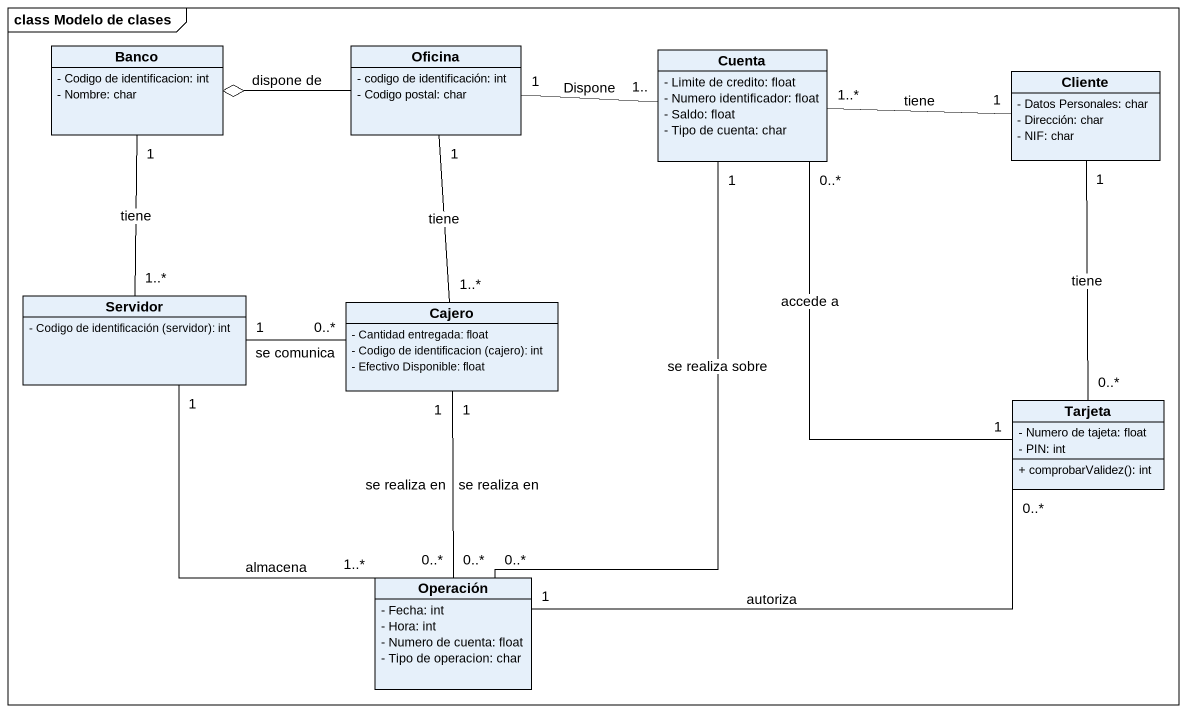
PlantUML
@startuml
mainframe class Modelo de clases
hide circle
hide empty members
skinparam classAttributeIconSize 0
class Banco {
  - Codigo de identificacion: int
  - Nombre: char
}
class Oficina {
  - codigo de identificación: int
  - Codigo postal: char
}
class Cuenta {
  - Limite de credito: float
  - Numero identificador: float
  - Saldo: float
  - Tipo de cuenta: char
}
class Cliente {
  - Datos Personales: char
  - Dirección: char
  - NIF: char
}
class Servidor {
  {field} - Codigo de identificación (servidor): int
}
class Cajero {
  - Cantidad entregada: float
  {field} - Codigo de identificacion (cajero): int
  - Efectivo Disponible: float
}
class Tarjeta {
  - Numero de tajeta: float
  - PIN: int
  + comprobarValidez(): int
}
class Operación {
  - Fecha: int
  - Hora: int
  - Numero de cuenta: float
  - Tipo de operacion: char
}
Banco "1" -- "1..*" Servidor : tiene
Oficina -left-o Banco : dispone de
Oficina "1" -right- "1.." Cuenta : Dispone
Oficina "1" -- "1..*" Cajero : tiene
Cuenta "1..*" -right- "1" Cliente : tiene
Cuenta "1" -- "0..*" Operación : se realiza sobre
Cliente "1" -- "0..*" Tarjeta : tiene
Servidor "1" -- "1..*" Operación : almacena
Cajero "0..*" -left- "1" Servidor : se comunica
Cajero "1" -- "0..*" Operación : se realiza en
Cajero "1" -- "0..*" Operación : se realiza en
Tarjeta "1" -up- "0..*" Cuenta : accede a
Tarjeta "0..*" -left- "1" Operación : autoriza
@enduml
